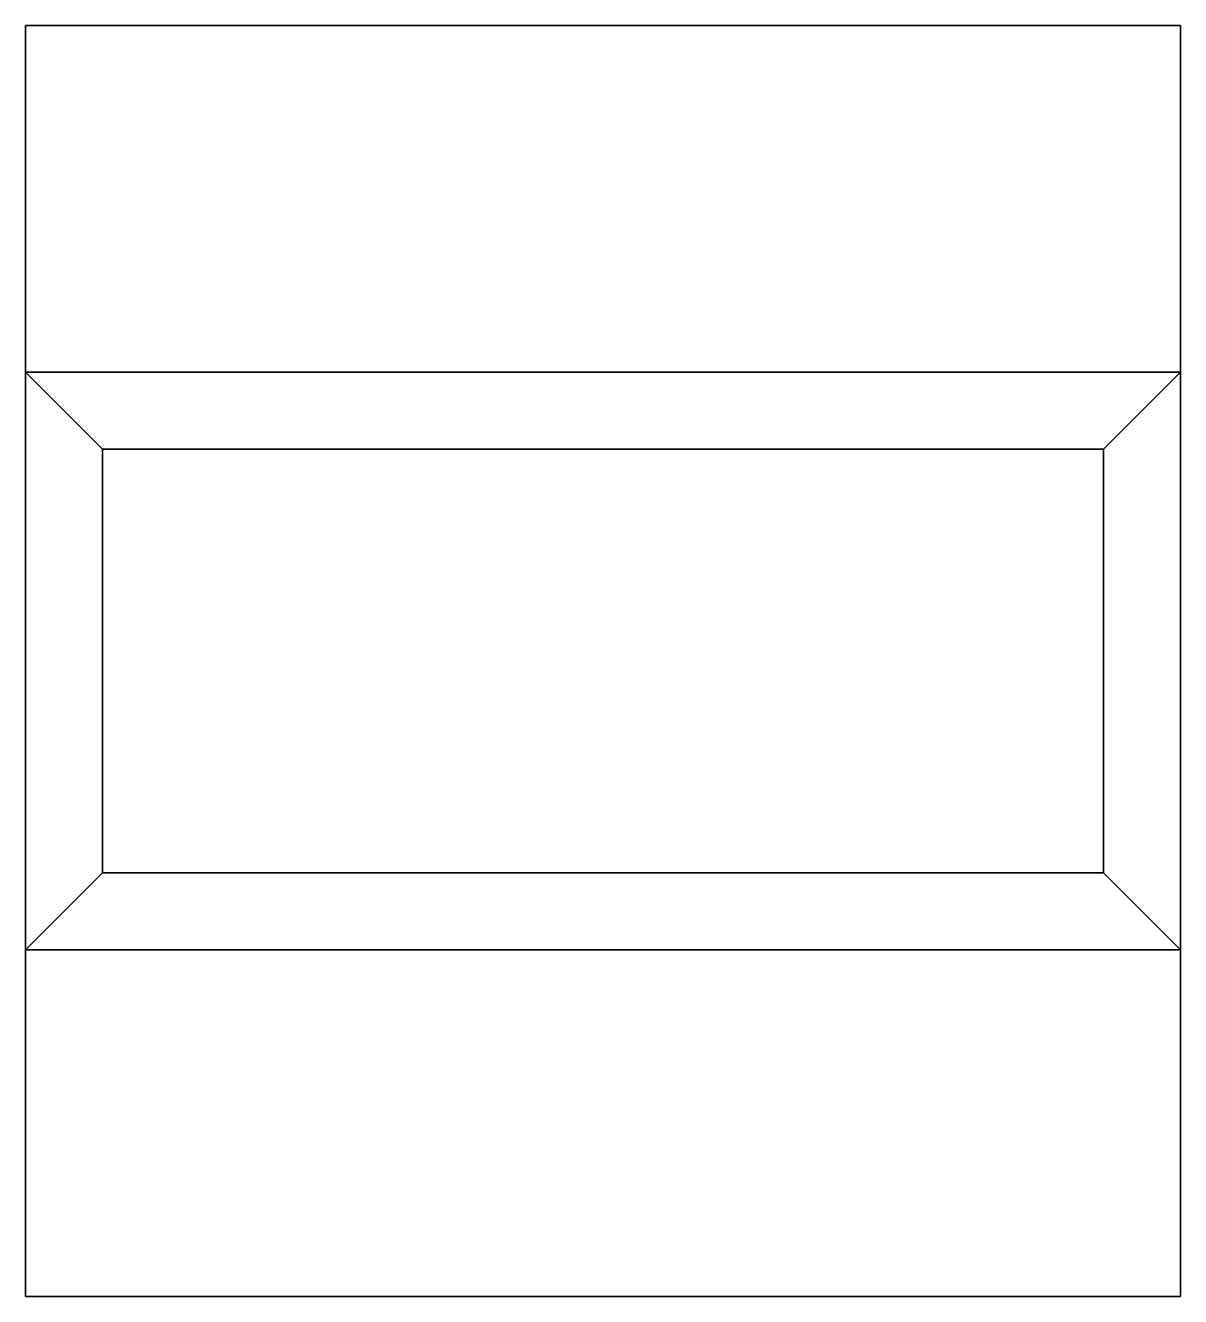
# Model space of a CAD drawing. Extents: x 0 to 1.52, y 0 to 1.68.
import ezdxf

# ---------------------------------------------------------------- set-up
doc = ezdxf.new("R2010")
doc.units = 0
doc.header["$LTSCALE"] = 2
doc.layers.get('0').update_dxf_attribs({"linetype": 'CONTINUOUS'})

msp = doc.modelspace()

# ---------------------------------------------------------------- linework, layer by layer
at = {"color": 0, "linetype": 'BYBLOCK'}
for points in [[(1.524, 1.6764, 0.4064), (1.524, 1.2192, 0.4064), (0, 1.2192, 0.4064), (0, 1.6764, 0.4064)], [(1.524, 1.6764, 0.4064), (0, 1.6764, 0.4064), (0, 1.6764, 0.3302), (1.524, 1.6764, 0.3302)], [(0, 1.2192, 0.3302), (0, 1.2192, 0.4064), (0, 1.6764, 0.4064), (0, 1.6764, 0.3302)], [(1.524, 1.2192, 0.3302), (1.524, 1.2192, 0.4064), (1.524, 1.6764, 0.4064), (1.524, 1.6764, 0.3302)], [(0.1016, 1.1176, 0.762), (0, 1.2192, 0.762), (1.524, 1.2192, 0.762), (1.4224, 1.1176, 0.762)], [(0, 0.4572, 0.762), (0.1016, 0.5588, 0.762), (0.1016, 1.1176, 0.762), (0, 1.2192, 0.762)], [(1.524, 1.2192, 0.762), (0, 1.2192, 0.762), (0, 1.2192), (1.524, 1.2192)], [(0, 0.4572, 0.762), (0, 1.2192, 0.762), (0, 1.2192), (0, 0.4572)], [(1.524, 1.2192, 0.762), (1.4224, 1.1176, 0.762), (1.4224, 0.5588, 0.762), (1.524, 0.4572, 0.762)], [(1.524, 0.4572, 0.762), (1.524, 1.2192, 0.762), (1.524, 1.2192), (1.524, 0.4572)], [(1.4224, 1.1176, 0.762), (0.1016, 1.1176, 0.762), (0.1016, 1.1176, 0.5588), (1.4224, 1.1176, 0.5588)], [(0.1016, 0.5588, 0.762), (0.1016, 1.1176, 0.762), (0.1016, 1.1176, 0.5588), (0.1016, 0.5588, 0.5588)], [(1.4224, 0.5588, 0.762), (1.4224, 1.1176, 0.762), (1.4224, 1.1176, 0.5588), (1.4224, 0.5588, 0.5588)], [(1.4224, 0.5588, 0.762), (1.524, 0.4572, 0.762), (0, 0.4572, 0.762), (0.1016, 0.5588, 0.762)], [(1.4224, 0.5588, 0.762), (0.1016, 0.5588, 0.762), (0.1016, 0.5588, 0.5588), (1.4224, 0.5588, 0.5588)], [(0, 0, 0.4064), (0, 0.4572, 0.4064), (1.524, 0.4572, 0.4064), (1.524, 0, 0.4064)], [(1.524, 0.4572, 0.762), (0, 0.4572, 0.762), (0, 0.4572), (1.524, 0.4572)], [(0, 0, 0.3302), (0, 0, 0.4064), (0, 0.4572, 0.4064), (0, 0.4572, 0.3302)], [(1.524, 0, 0.3302), (1.524, 0, 0.4064), (1.524, 0.4572, 0.4064), (1.524, 0.4572, 0.3302)], [(1.524, 0, 0.4064), (0, 0, 0.4064), (0, 0, 0.3302), (1.524, 0, 0.3302)]]:
    msp.add_3dface(points, dxfattribs=at)
at = {"color": 43, "linetype": 'BYBLOCK'}
msp.add_3dface([(0.1016, 0.5588, 0.5588), (0.1016, 1.1176, 0.5588), (1.4224, 1.1176, 0.5588), (1.4224, 0.5588, 0.5588)], dxfattribs=at)

doc.saveas('drawing.dxf')
